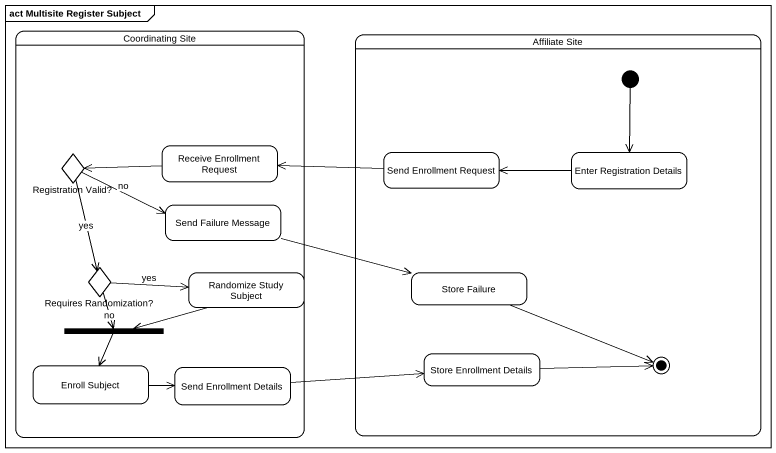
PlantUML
@startuml
mainframe act Multisite Register Subject
hide empty description
state "Coordinating Site" as Coordinating_Site {
  state "Receive Enrollment Request" as Receive_Enrollment_Request
  state "Registration Valid?" as Registration_Valid <<choice>>
  state "Send Failure Message" as Send_Failure_Message
  state "Requires Randomization?" as Requires_Randomization <<choice>>
  state "Randomize Study Subject" as Randomize_Study_Subject
  state fork1 <<join>>
  state "Enroll Subject" as Enroll_Subject
  state "Send Enrollment Details" as Send_Enrollment_Details
}
state "Affiliate Site" as Affiliate_Site {
  state "Send Enrollment Request" as Send_Enrollment_Request
  state "Enter Registration Details" as Enter_Registration_Details
  state "Store Failure" as Store_Failure
  state "Store Enrollment Details" as Store_Enrollment_Details
  [*] --> Enter_Registration_Details
  Store_Failure -right-> [*]
  Store_Enrollment_Details -right-> [*]
}
Receive_Enrollment_Request -left-> Registration_Valid
Registration_Valid -right-> Send_Failure_Message : no
Registration_Valid --> Requires_Randomization : yes
Send_Enrollment_Request -left-> Receive_Enrollment_Request
Enter_Registration_Details -left-> Send_Enrollment_Request
Send_Failure_Message -right-> Store_Failure
Requires_Randomization -right-> Randomize_Study_Subject : yes
Requires_Randomization --> fork1 : no
Randomize_Study_Subject -left-> fork1
fork1 --> Enroll_Subject
Enroll_Subject -right-> Send_Enrollment_Details
Send_Enrollment_Details -right-> Store_Enrollment_Details
@enduml
